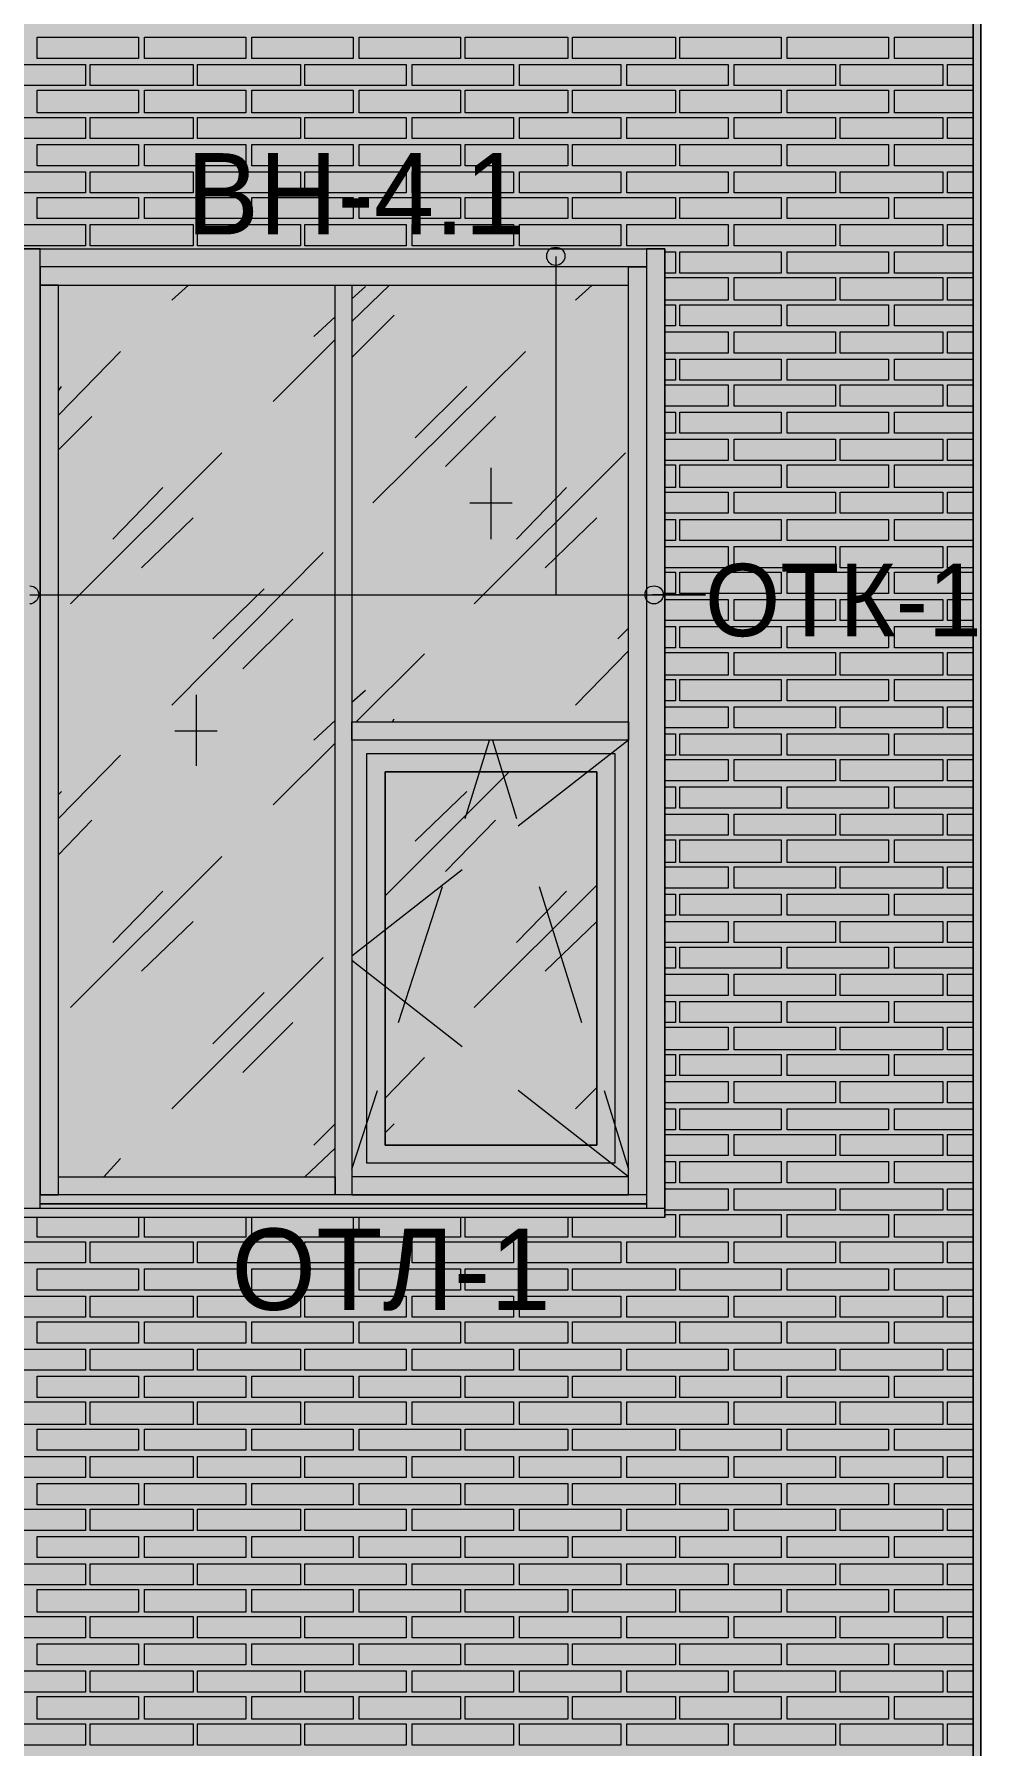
# Model space of a CAD drawing. Header units: millimetres. Extents: x -28928 to 100580, y -22867 to 36490.
# Drawn here: x 50014 to 52663, y 19599 to 24390 of the extents above; entities that cross this region are included whole.
import ezdxf

# ---------------------------------------------------------------- set-up
doc = ezdxf.new("R2010")
doc.units = ezdxf.units.MM
doc.layers.add('PDF _Геометрия', color=7, linetype='Continuous', true_color=0x8f8e8d)
doc.layers.add('PDF _Сплошная заливка', color=7, linetype='Continuous', true_color=0xffffff)
doc.layers.add('PDF _Текст', color=7, linetype='Continuous')

msp = doc.modelspace()

# ---------------------------------------------------------------- hatches: boundary and pattern name
at = {"layer": 'PDF _Сплошная заливка', "true_color": 0xdcd6cf, "transparency": 33554559}
msp.add_hatch(color=254, dxfattribs=at).paths.add_polyline_path([(19133.7, 30089.1), (19133.7, 16343.4), (52641.4, 16343.4), (52641.4, 30089.1)])

# ---------------------------------------------------------------- linework, layer by layer
at = {"layer": 'PDF _Геометрия', "color": 7, "lineweight": 9}
for points in [[(19133.7, 16343.4), (52641.4, 16343.4), (52641.4, 30089.1), (52641.4, 16343.4), (52662.6, 16343.4), (52662.6, 30089.1), (52662.6, 16343.4), (62173.4, 16343.4), (62173.4, 19592.6), (64271.8, 19592.6), (64271.8, 16343.4), (64868.4, 16343.4), (64868.4, 19592.6), (66268.7, 19592.6), (66268.7, 16343.4), (82239.9, 16343.4)], [(50031.1, 21103), (50031.1, 21166.4), (50031.1, 22439.9), (50031.1, 21141), (50081.8, 21141), (50081.8, 22439.9), (50081.8, 23688), (50031.1, 23688), (50031.1, 22439.9), (50031.1, 23713.4), (50031.1, 23789.5), (49980.3, 23789.5)], [(49980.3, 23789.5), (51778.4, 23789.5), (51778.4, 21090.3), (51778.4, 21166.4), (51778.4, 22439.9), (51778.4, 23713.4), (51778.4, 23789.5), (51727.6, 23789.5), (51727.6, 23713.4), (51727.6, 22439.9), (51727.6, 21166.4), (51727.6, 21103)], [(51473.7, 23768.4), (51473.7, 22820.7), (51892.6, 22820.7), (51744.5, 22820.7)], [(51676.8, 21191.8), (50902.6, 21191.8), (50902.6, 21141), (51676.8, 21141), (51676.8, 22439.9), (51676.8, 23713.4), (51676.8, 23738.7), (51727.6, 23738.7), (51727.6, 23713.4), (51727.6, 22439.9), (51727.6, 21141), (51676.8, 21141), (51676.8, 21191.8), (51368, 21433)], [(50399.1, 23645.7), (50445.7, 23688)], [(50902.6, 23586.4), (51008.4, 23688)], [(50902.6, 23649.9), (50940.7, 23683.7)], [(51528.7, 23645.7), (51575.3, 23688)], [(50796.8, 23544.1), (50856.1, 23599.1)], [(50902.6, 23484.9), (51021.1, 23603.4)], [(50682.6, 23362.2), (50856.1, 23535.7)], [(50081.8, 23324.1), (50255.3, 23501.8)], [(50961.8, 23078.7), (51389.1, 23501.8)], [(50081.8, 23391.8), (50090.3, 23404.5)], [(51080.3, 23260.7), (51224.1, 23404.5)], [(50081.8, 23226.8), (50174.9, 23319.9)], [(51164.9, 23180.3), (51304.5, 23319.9)], [(50115.7, 22795.3), (50538.7, 23218.4)], [(51245.3, 22795.3), (51668.4, 23218.4)], [(51291.8, 23176), (51291.8, 22977.2)], [(50234.1, 22977.2), (50373.7, 23121)], [(51363.7, 22977.2), (51503.4, 23121)], [(51232.6, 23078.7), (51351.1, 23078.7)], [(50314.5, 22896.8), (50458.4, 23036.4)], [(51444.1, 22896.8), (51588, 23036.4)], [(50399.1, 22511.8), (50822.2, 22939.1)], [(50001.4, 22820.7), (51892.6, 22820.7)], [(50513.4, 22698), (50657.2, 22837.6)], [(50598, 22613.4), (50737.6, 22753)], [(51647.2, 22698), (51676.8, 22727.6)], [(51528.7, 22511.8), (51676.8, 22664.1)], [(50915.3, 22465.3), (51105.7, 22655.7)], [(50466.8, 22541.4), (50466.8, 22342.6)], [(50902.6, 22520.3), (50940.7, 22554.1)], [(51016.8, 22465.3), (51021.1, 22473.7)], [(50407.6, 22439.9), (50526.1, 22439.9)], [(50796.8, 22414.5), (50856.1, 22469.5)], [(50682.6, 22232.6), (50856.1, 22406)], [(51219.9, 22194.5), (51287.6, 22414.5)], [(51296.1, 22414.5), (51363.7, 22194.5)], [(51676.8, 22414.5), (51368, 22173.4)], [(50081.8, 22194.5), (50255.3, 22372.2)], [(50995.7, 21978.7), (51342.6, 22325.7)], [(50081.8, 22262.2), (50090.3, 22270.7)], [(51080.3, 22131), (51224.1, 22270.7)], [(50081.8, 22093), (50174.9, 22190.3)], [(51164.9, 22046.4), (51304.5, 22190.3)], [(50115.7, 21665.7), (50538.7, 22088.7)], [(51211.4, 22050.7), (50902.6, 21809.5)], [(51033.7, 21623.4), (51156.4, 22004.1)], [(51245.3, 21665.7), (51588, 22008.4)], [(51427.2, 22004.1), (51545.7, 21623.4)], [(50234.1, 21847.6), (50373.7, 21991.4)], [(51363.7, 21847.6), (51503.4, 21991.4)], [(50314.5, 21767.2), (50458.4, 21906.8)], [(51444.1, 21767.2), (51588, 21906.8)], [(50399.1, 21382.2), (50822.2, 21805.3)], [(51211.4, 21555.7), (50902.6, 21796.8)], [(50513.4, 21564.1), (50657.2, 21708)], [(50598, 21483.7), (50737.6, 21623.4)], [(50995.7, 21411.8), (51105.7, 21526)], [(50902.6, 21213), (50974.5, 21433)], [(51528.7, 21382.2), (51588, 21441.4)], [(51609.1, 21433), (51676.8, 21213)], [(50796.8, 21280.7), (50856.1, 21339.9)], [(50995.7, 21314.5), (51021.1, 21339.9)], [(50208.7, 21191.8), (50255.3, 21242.6)], [(50771.4, 21191.8), (50856.1, 21272.2)], [(51727.6, 21141), (50031.1, 21141)], [(51778.4, 21141), (51778.4, 21115.7), (51778.4, 21103), (51778.4, 21077.6), (51778.4, 21086)], [(51778.4, 21103), (49980.3, 21103), (49980.3, 21107.2)], [(51778.4, 21077.6), (49980.3, 21077.6), (49980.3, 21103)], [(51727.6, 21115.7), (50031.1, 21115.7), (51727.6, 21115.7)], [(51727.6, 21115.7), (50031.1, 21115.7)]]:
    msp.add_lwpolyline(points, dxfattribs=at)
at = {"layer": 'PDF _Геометрия', "lineweight": 9}
for points in [[(50306.1, 24381.8), (50306.1, 24322.6), (50022.6, 24322.6), (50022.6, 24381.8)], [(50606.4, 24381.8), (50606.4, 24322.6), (50323, 24322.6), (50323, 24381.8)], [(50906.8, 24381.8), (50906.8, 24322.6), (50623.4, 24322.6), (50623.4, 24381.8)], [(51207.2, 24381.8), (51207.2, 24322.6), (50923.7, 24322.6), (50923.7, 24381.8)], [(51507.6, 24381.8), (51507.6, 24322.6), (51219.9, 24322.6), (51219.9, 24381.8)], [(51808, 24381.8), (51808, 24322.6), (51520.3, 24322.6), (51520.3, 24381.8)], [(52104.1, 24381.8), (52104.1, 24322.6), (51820.7, 24322.6), (51820.7, 24381.8)], [(52404.5, 24381.8), (52404.5, 24322.6), (52121.1, 24322.6), (52121.1, 24381.8)], [(50158, 24246.4), (50014.1, 24246.4), (49874.5, 24246.4), (49874.5, 24305.7), (50014.1, 24305.7), (50158, 24305.7)], [(50458.4, 24246.4), (50314.5, 24246.4), (50170.7, 24246.4), (50170.7, 24305.7), (50314.5, 24305.7), (50458.4, 24305.7)], [(50758.7, 24246.4), (50614.9, 24246.4), (50471.1, 24246.4), (50471.1, 24305.7), (50614.9, 24305.7), (50758.7, 24305.7)], [(51054.9, 24246.4), (50915.3, 24246.4), (50771.4, 24246.4), (50771.4, 24305.7), (50915.3, 24305.7), (51054.9, 24305.7)], [(51355.3, 24246.4), (51215.7, 24246.4), (51071.8, 24246.4), (51071.8, 24305.7), (51215.7, 24305.7), (51355.3, 24305.7)], [(51655.7, 24246.4), (51511.8, 24246.4), (51372.2, 24246.4), (51372.2, 24305.7), (51511.8, 24305.7), (51655.7, 24305.7)], [(51956.1, 24246.4), (51812.2, 24246.4), (51672.6, 24246.4), (51672.6, 24305.7), (51812.2, 24305.7), (51956.1, 24305.7)], [(52256.4, 24246.4), (52112.6, 24246.4), (51973, 24246.4), (51973, 24305.7), (52112.6, 24305.7), (52256.4, 24305.7)], [(52556.8, 24246.4), (52413, 24246.4), (52269.1, 24246.4), (52269.1, 24305.7), (52413, 24305.7), (52556.8, 24305.7)], [(50306.1, 24233.7), (50306.1, 24170.3), (50022.6, 24170.3), (50022.6, 24233.7)], [(50606.4, 24233.7), (50606.4, 24170.3), (50323, 24170.3), (50323, 24233.7)], [(50906.8, 24233.7), (50906.8, 24170.3), (50623.4, 24170.3), (50623.4, 24233.7)], [(51207.2, 24233.7), (51207.2, 24170.3), (50923.7, 24170.3), (50923.7, 24233.7)], [(51507.6, 24233.7), (51507.6, 24170.3), (51219.9, 24170.3), (51219.9, 24233.7)], [(51808, 24233.7), (51808, 24170.3), (51520.3, 24170.3), (51520.3, 24233.7)], [(52104.1, 24233.7), (52104.1, 24170.3), (51820.7, 24170.3), (51820.7, 24233.7)], [(52404.5, 24233.7), (52404.5, 24170.3), (52121.1, 24170.3), (52121.1, 24233.7)], [(50158, 24098.4), (50014.1, 24098.4), (49874.5, 24098.4), (49874.5, 24157.6), (50014.1, 24157.6), (50158, 24157.6)], [(50458.4, 24098.4), (50314.5, 24098.4), (50170.7, 24098.4), (50170.7, 24157.6), (50314.5, 24157.6), (50458.4, 24157.6)], [(50758.7, 24098.4), (50614.9, 24098.4), (50471.1, 24098.4), (50471.1, 24157.6), (50614.9, 24157.6), (50758.7, 24157.6)], [(51054.9, 24098.4), (50915.3, 24098.4), (50771.4, 24098.4), (50771.4, 24157.6), (50915.3, 24157.6), (51054.9, 24157.6)], [(51355.3, 24098.4), (51215.7, 24098.4), (51071.8, 24098.4), (51071.8, 24157.6), (51215.7, 24157.6), (51355.3, 24157.6)], [(51655.7, 24098.4), (51511.8, 24098.4), (51372.2, 24098.4), (51372.2, 24157.6), (51511.8, 24157.6), (51655.7, 24157.6)], [(51956.1, 24098.4), (51812.2, 24098.4), (51672.6, 24098.4), (51672.6, 24157.6), (51812.2, 24157.6), (51956.1, 24157.6)], [(52256.4, 24098.4), (52112.6, 24098.4), (51973, 24098.4), (51973, 24157.6), (52112.6, 24157.6), (52256.4, 24157.6)], [(52556.8, 24098.4), (52413, 24098.4), (52269.1, 24098.4), (52269.1, 24157.6), (52413, 24157.6), (52556.8, 24157.6)], [(50306.1, 24081.4), (50306.1, 24022.2), (50022.6, 24022.2), (50022.6, 24081.4)], [(50606.4, 24081.4), (50606.4, 24022.2), (50323, 24022.2), (50323, 24081.4)], [(50906.8, 24081.4), (50906.8, 24022.2), (50623.4, 24022.2), (50623.4, 24081.4)], [(51207.2, 24081.4), (51207.2, 24022.2), (50923.7, 24022.2), (50923.7, 24081.4)], [(51507.6, 24081.4), (51507.6, 24022.2), (51219.9, 24022.2), (51219.9, 24081.4)], [(51808, 24081.4), (51808, 24022.2), (51520.3, 24022.2), (51520.3, 24081.4)], [(52104.1, 24081.4), (52104.1, 24022.2), (51820.7, 24022.2), (51820.7, 24081.4)], [(52404.5, 24081.4), (52404.5, 24022.2), (52121.1, 24022.2), (52121.1, 24081.4)], [(50158, 23946), (50014.1, 23946), (49874.5, 23946), (49874.5, 24005.3), (50014.1, 24005.3), (50158, 24005.3)], [(50458.4, 23946), (50314.5, 23946), (50170.7, 23946), (50170.7, 24005.3), (50314.5, 24005.3), (50458.4, 24005.3)], [(50758.7, 23946), (50614.9, 23946), (50471.1, 23946), (50471.1, 24005.3), (50614.9, 24005.3), (50758.7, 24005.3)], [(51054.9, 23946), (50915.3, 23946), (50771.4, 23946), (50771.4, 24005.3), (50915.3, 24005.3), (51054.9, 24005.3)], [(51355.3, 23946), (51215.7, 23946), (51071.8, 23946), (51071.8, 24005.3), (51215.7, 24005.3), (51355.3, 24005.3)], [(51655.7, 23946), (51511.8, 23946), (51372.2, 23946), (51372.2, 24005.3), (51511.8, 24005.3), (51655.7, 24005.3)], [(51956.1, 23946), (51812.2, 23946), (51672.6, 23946), (51672.6, 24005.3), (51812.2, 24005.3), (51956.1, 24005.3)], [(52256.4, 23946), (52112.6, 23946), (51973, 23946), (51973, 24005.3), (52112.6, 24005.3), (52256.4, 24005.3)], [(52556.8, 23946), (52413, 23946), (52269.1, 23946), (52269.1, 24005.3), (52413, 24005.3), (52556.8, 24005.3)], [(50306.1, 23933.4), (50306.1, 23874.1), (50022.6, 23874.1), (50022.6, 23933.4)], [(50606.4, 23933.4), (50606.4, 23874.1), (50323, 23874.1), (50323, 23933.4)], [(50906.8, 23933.4), (50906.8, 23874.1), (50623.4, 23874.1), (50623.4, 23933.4)], [(51207.2, 23933.4), (51207.2, 23874.1), (50923.7, 23874.1), (50923.7, 23933.4)], [(51507.6, 23933.4), (51507.6, 23874.1), (51219.9, 23874.1), (51219.9, 23933.4)], [(51808, 23933.4), (51808, 23874.1), (51520.3, 23874.1), (51520.3, 23933.4)], [(52104.1, 23933.4), (52104.1, 23874.1), (51820.7, 23874.1), (51820.7, 23933.4)], [(52404.5, 23933.4), (52404.5, 23874.1), (52121.1, 23874.1), (52121.1, 23933.4)], [(50158, 23798), (50014.1, 23798), (49874.5, 23798), (49874.5, 23857.2), (50014.1, 23857.2), (50158, 23857.2)], [(50458.4, 23798), (50314.5, 23798), (50170.7, 23798), (50170.7, 23857.2), (50314.5, 23857.2), (50458.4, 23857.2)], [(50758.7, 23798), (50614.9, 23798), (50471.1, 23798), (50471.1, 23857.2), (50614.9, 23857.2), (50758.7, 23857.2)], [(51054.9, 23798), (50915.3, 23798), (50771.4, 23798), (50771.4, 23857.2), (50915.3, 23857.2), (51054.9, 23857.2)], [(51355.3, 23798), (51215.7, 23798), (51071.8, 23798), (51071.8, 23857.2), (51215.7, 23857.2), (51355.3, 23857.2)], [(51655.7, 23798), (51511.8, 23798), (51372.2, 23798), (51372.2, 23857.2), (51511.8, 23857.2), (51655.7, 23857.2)], [(51956.1, 23798), (51812.2, 23798), (51672.6, 23798), (51672.6, 23857.2), (51812.2, 23857.2), (51956.1, 23857.2)], [(52256.4, 23798), (52112.6, 23798), (51973, 23798), (51973, 23857.2), (52112.6, 23857.2), (52256.4, 23857.2)], [(52556.8, 23798), (52413, 23798), (52269.1, 23798), (52269.1, 23857.2), (52413, 23857.2), (52556.8, 23857.2)], [(52104.1, 23781), (52104.1, 23721.8), (51820.7, 23721.8), (51820.7, 23781)], [(52404.5, 23781), (52404.5, 23721.8), (52121.1, 23721.8), (52121.1, 23781)], [(52256.4, 23645.7), (52112.6, 23645.7), (51973, 23645.7), (51973, 23709.1), (52112.6, 23709.1), (52256.4, 23709.1)], [(52556.8, 23645.7), (52413, 23645.7), (52269.1, 23645.7), (52269.1, 23709.1), (52413, 23709.1), (52556.8, 23709.1)], [(52104.1, 23633), (52104.1, 23573.7), (51820.7, 23573.7), (51820.7, 23633)], [(52404.5, 23633), (52404.5, 23573.7), (52121.1, 23573.7), (52121.1, 23633)], [(52256.4, 23497.6), (52112.6, 23497.6), (51973, 23497.6), (51973, 23556.8), (52112.6, 23556.8), (52256.4, 23556.8)], [(52556.8, 23497.6), (52413, 23497.6), (52269.1, 23497.6), (52269.1, 23556.8), (52413, 23556.8), (52556.8, 23556.8)], [(52104.1, 23480.7), (52104.1, 23421.4), (51820.7, 23421.4), (51820.7, 23480.7)], [(52404.5, 23480.7), (52404.5, 23421.4), (52121.1, 23421.4), (52121.1, 23480.7)], [(52256.4, 23349.5), (52112.6, 23349.5), (51973, 23349.5), (51973, 23408.7), (52112.6, 23408.7), (52256.4, 23408.7)], [(52556.8, 23349.5), (52413, 23349.5), (52269.1, 23349.5), (52269.1, 23408.7), (52413, 23408.7), (52556.8, 23408.7)], [(52104.1, 23332.6), (52104.1, 23273.4), (51820.7, 23273.4), (51820.7, 23332.6)], [(52404.5, 23332.6), (52404.5, 23273.4), (52121.1, 23273.4), (52121.1, 23332.6)], [(52256.4, 23197.2), (52112.6, 23197.2), (51973, 23197.2), (51973, 23256.4), (52112.6, 23256.4), (52256.4, 23256.4)], [(52556.8, 23197.2), (52413, 23197.2), (52269.1, 23197.2), (52269.1, 23256.4), (52413, 23256.4), (52556.8, 23256.4)], [(52104.1, 23184.5), (52104.1, 23121), (51820.7, 23121), (51820.7, 23184.5)], [(52404.5, 23184.5), (52404.5, 23121), (52121.1, 23121), (52121.1, 23184.5)], [(52256.4, 23049.1), (52112.6, 23049.1), (51973, 23049.1), (51973, 23108.4), (52112.6, 23108.4), (52256.4, 23108.4)], [(52556.8, 23049.1), (52413, 23049.1), (52269.1, 23049.1), (52269.1, 23108.4), (52413, 23108.4), (52556.8, 23108.4)], [(52104.1, 23032.2), (52104.1, 22973), (51820.7, 22973), (51820.7, 23032.2)], [(52404.5, 23032.2), (52404.5, 22973), (52121.1, 22973), (52121.1, 23032.2)], [(52256.4, 22896.8), (52112.6, 22896.8), (51973, 22896.8), (51973, 22956), (52112.6, 22956), (52256.4, 22956)], [(52556.8, 22896.8), (52413, 22896.8), (52269.1, 22896.8), (52269.1, 22956), (52413, 22956), (52556.8, 22956)], [(52104.1, 22884.1), (52104.1, 22824.9), (51820.7, 22824.9), (51820.7, 22884.1)], [(52404.5, 22884.1), (52404.5, 22824.9), (52121.1, 22824.9), (52121.1, 22884.1)], [(52256.4, 22748.7), (52112.6, 22748.7), (51973, 22748.7), (51973, 22808), (52112.6, 22808), (52256.4, 22808)], [(52556.8, 22748.7), (52413, 22748.7), (52269.1, 22748.7), (52269.1, 22808), (52413, 22808), (52556.8, 22808)], [(52104.1, 22731.8), (52104.1, 22672.6), (51820.7, 22672.6), (51820.7, 22731.8)], [(52404.5, 22731.8), (52404.5, 22672.6), (52121.1, 22672.6), (52121.1, 22731.8)], [(52256.4, 22596.4), (52112.6, 22596.4), (51973, 22596.4), (51973, 22659.9), (52112.6, 22659.9), (52256.4, 22659.9)], [(52556.8, 22596.4), (52413, 22596.4), (52269.1, 22596.4), (52269.1, 22659.9), (52413, 22659.9), (52556.8, 22659.9)], [(52104.1, 22583.7), (52104.1, 22524.5), (51820.7, 22524.5), (51820.7, 22583.7)], [(52404.5, 22583.7), (52404.5, 22524.5), (52121.1, 22524.5), (52121.1, 22583.7)], [(52256.4, 22448.4), (52112.6, 22448.4), (51973, 22448.4), (51973, 22507.6), (52112.6, 22507.6), (52256.4, 22507.6)], [(52556.8, 22448.4), (52413, 22448.4), (52269.1, 22448.4), (52269.1, 22507.6), (52413, 22507.6), (52556.8, 22507.6)], [(52104.1, 22431.4), (52104.1, 22372.2), (51820.7, 22372.2), (51820.7, 22431.4)], [(52404.5, 22431.4), (52404.5, 22372.2), (52121.1, 22372.2), (52121.1, 22431.4)], [(52256.4, 22300.3), (52112.6, 22300.3), (51973, 22300.3), (51973, 22359.5), (52112.6, 22359.5), (52256.4, 22359.5)], [(52556.8, 22300.3), (52413, 22300.3), (52269.1, 22300.3), (52269.1, 22359.5), (52413, 22359.5), (52556.8, 22359.5)], [(52104.1, 22283.4), (52104.1, 22224.1), (51820.7, 22224.1), (51820.7, 22283.4)], [(52404.5, 22283.4), (52404.5, 22224.1), (52121.1, 22224.1), (52121.1, 22283.4)], [(52256.4, 22148), (52112.6, 22148), (51973, 22148), (51973, 22207.2), (52112.6, 22207.2), (52256.4, 22207.2)], [(52556.8, 22148), (52413, 22148), (52269.1, 22148), (52269.1, 22207.2), (52413, 22207.2), (52556.8, 22207.2)], [(52104.1, 22135.3), (52104.1, 22071.8), (51820.7, 22071.8), (51820.7, 22135.3)], [(52404.5, 22135.3), (52404.5, 22071.8), (52121.1, 22071.8), (52121.1, 22135.3)], [(52256.4, 21999.9), (52112.6, 21999.9), (51973, 21999.9), (51973, 22059.1), (52112.6, 22059.1), (52256.4, 22059.1)], [(52556.8, 21999.9), (52413, 21999.9), (52269.1, 21999.9), (52269.1, 22059.1), (52413, 22059.1), (52556.8, 22059.1)], [(52104.1, 21983), (52104.1, 21923.7), (51820.7, 21923.7), (51820.7, 21983)], [(52404.5, 21983), (52404.5, 21923.7), (52121.1, 21923.7), (52121.1, 21983)], [(52256.4, 21847.6), (52112.6, 21847.6), (51973, 21847.6), (51973, 21906.8), (52112.6, 21906.8), (52256.4, 21906.8)], [(52556.8, 21847.6), (52413, 21847.6), (52269.1, 21847.6), (52269.1, 21906.8), (52413, 21906.8), (52556.8, 21906.8)], [(52104.1, 21834.9), (52104.1, 21775.7), (51820.7, 21775.7), (51820.7, 21834.9)], [(52404.5, 21834.9), (52404.5, 21775.7), (52121.1, 21775.7), (52121.1, 21834.9)], [(52256.4, 21699.5), (52112.6, 21699.5), (51973, 21699.5), (51973, 21758.7), (52112.6, 21758.7), (52256.4, 21758.7)], [(52556.8, 21699.5), (52413, 21699.5), (52269.1, 21699.5), (52269.1, 21758.7), (52413, 21758.7), (52556.8, 21758.7)], [(52104.1, 21682.6), (52104.1, 21623.4), (51820.7, 21623.4), (51820.7, 21682.6)], [(52404.5, 21682.6), (52404.5, 21623.4), (52121.1, 21623.4), (52121.1, 21682.6)], [(52256.4, 21547.2), (52112.6, 21547.2), (51973, 21547.2), (51973, 21610.7), (52112.6, 21610.7), (52256.4, 21610.7)], [(52556.8, 21547.2), (52413, 21547.2), (52269.1, 21547.2), (52269.1, 21610.7), (52413, 21610.7), (52556.8, 21610.7)], [(52104.1, 21534.5), (52104.1, 21475.3), (51820.7, 21475.3), (51820.7, 21534.5)], [(52404.5, 21534.5), (52404.5, 21475.3), (52121.1, 21475.3), (52121.1, 21534.5)], [(52256.4, 21399.1), (52112.6, 21399.1), (51973, 21399.1), (51973, 21458.4), (52112.6, 21458.4), (52256.4, 21458.4)], [(52556.8, 21399.1), (52413, 21399.1), (52269.1, 21399.1), (52269.1, 21458.4), (52413, 21458.4), (52556.8, 21458.4)], [(52104.1, 21382.2), (52104.1, 21323), (51820.7, 21323), (51820.7, 21382.2)], [(52404.5, 21382.2), (52404.5, 21323), (52121.1, 21323), (52121.1, 21382.2)], [(52256.4, 21251), (52112.6, 21251), (51973, 21251), (51973, 21310.3), (52112.6, 21310.3), (52256.4, 21310.3)], [(52556.8, 21251), (52413, 21251), (52269.1, 21251), (52269.1, 21310.3), (52413, 21310.3), (52556.8, 21310.3)], [(52104.1, 21234.1), (52104.1, 21174.9), (51820.7, 21174.9), (51820.7, 21234.1)], [(52404.5, 21234.1), (52404.5, 21174.9), (52121.1, 21174.9), (52121.1, 21234.1)], [(52256.4, 21098.7), (52112.6, 21098.7), (51973, 21098.7), (51973, 21158), (52112.6, 21158), (52256.4, 21158)], [(52556.8, 21098.7), (52413, 21098.7), (52269.1, 21098.7), (52269.1, 21158), (52413, 21158), (52556.8, 21158)], [(52104.1, 21086), (52104.1, 21022.6), (51820.7, 21022.6), (51820.7, 21086)], [(52404.5, 21086), (52404.5, 21022.6), (52121.1, 21022.6), (52121.1, 21086)], [(50158, 20950.7), (50014.1, 20950.7), (49874.5, 20950.7), (49874.5, 21009.9), (50014.1, 21009.9), (50158, 21009.9)], [(50458.4, 20950.7), (50314.5, 20950.7), (50170.7, 20950.7), (50170.7, 21009.9), (50314.5, 21009.9), (50458.4, 21009.9)], [(50758.7, 20950.7), (50614.9, 20950.7), (50471.1, 20950.7), (50471.1, 21009.9), (50614.9, 21009.9), (50758.7, 21009.9)], [(51054.9, 20950.7), (50915.3, 20950.7), (50771.4, 20950.7), (50771.4, 21009.9), (50915.3, 21009.9), (51054.9, 21009.9)], [(51355.3, 20950.7), (51215.7, 20950.7), (51071.8, 20950.7), (51071.8, 21009.9), (51215.7, 21009.9), (51355.3, 21009.9)], [(51655.7, 20950.7), (51511.8, 20950.7), (51372.2, 20950.7), (51372.2, 21009.9), (51511.8, 21009.9), (51655.7, 21009.9)], [(51956.1, 20950.7), (51812.2, 20950.7), (51672.6, 20950.7), (51672.6, 21009.9), (51812.2, 21009.9), (51956.1, 21009.9)], [(52256.4, 20950.7), (52112.6, 20950.7), (51973, 20950.7), (51973, 21009.9), (52112.6, 21009.9), (52256.4, 21009.9)], [(52556.8, 20950.7), (52413, 20950.7), (52269.1, 20950.7), (52269.1, 21009.9), (52413, 21009.9), (52556.8, 21009.9)], [(50306.1, 20933.7), (50306.1, 20874.5), (50022.6, 20874.5), (50022.6, 20933.7)], [(50606.4, 20933.7), (50606.4, 20874.5), (50323, 20874.5), (50323, 20933.7)], [(50906.8, 20933.7), (50906.8, 20874.5), (50623.4, 20874.5), (50623.4, 20933.7)], [(51207.2, 20933.7), (51207.2, 20874.5), (50923.7, 20874.5), (50923.7, 20933.7)], [(51507.6, 20933.7), (51507.6, 20874.5), (51219.9, 20874.5), (51219.9, 20933.7)], [(51808, 20933.7), (51808, 20874.5), (51520.3, 20874.5), (51520.3, 20933.7)], [(52104.1, 20933.7), (52104.1, 20874.5), (51820.7, 20874.5), (51820.7, 20933.7)], [(52404.5, 20933.7), (52404.5, 20874.5), (52121.1, 20874.5), (52121.1, 20933.7)], [(50158, 20798.4), (50014.1, 20798.4), (49874.5, 20798.4), (49874.5, 20857.6), (50014.1, 20857.6), (50158, 20857.6)], [(50458.4, 20798.4), (50314.5, 20798.4), (50170.7, 20798.4), (50170.7, 20857.6), (50314.5, 20857.6), (50458.4, 20857.6)], [(50758.7, 20798.4), (50614.9, 20798.4), (50471.1, 20798.4), (50471.1, 20857.6), (50614.9, 20857.6), (50758.7, 20857.6)], [(51054.9, 20798.4), (50915.3, 20798.4), (50771.4, 20798.4), (50771.4, 20857.6), (50915.3, 20857.6), (51054.9, 20857.6)], [(51355.3, 20798.4), (51215.7, 20798.4), (51071.8, 20798.4), (51071.8, 20857.6), (51215.7, 20857.6), (51355.3, 20857.6)], [(51655.7, 20798.4), (51511.8, 20798.4), (51372.2, 20798.4), (51372.2, 20857.6), (51511.8, 20857.6), (51655.7, 20857.6)], [(51956.1, 20798.4), (51812.2, 20798.4), (51672.6, 20798.4), (51672.6, 20857.6), (51812.2, 20857.6), (51956.1, 20857.6)], [(52256.4, 20798.4), (52112.6, 20798.4), (51973, 20798.4), (51973, 20857.6), (52112.6, 20857.6), (52256.4, 20857.6)], [(52556.8, 20798.4), (52413, 20798.4), (52269.1, 20798.4), (52269.1, 20857.6), (52413, 20857.6), (52556.8, 20857.6)], [(50306.1, 20785.7), (50306.1, 20726.4), (50022.6, 20726.4), (50022.6, 20785.7)], [(50606.4, 20785.7), (50606.4, 20726.4), (50323, 20726.4), (50323, 20785.7)], [(50906.8, 20785.7), (50906.8, 20726.4), (50623.4, 20726.4), (50623.4, 20785.7)], [(51207.2, 20785.7), (51207.2, 20726.4), (50923.7, 20726.4), (50923.7, 20785.7)], [(51507.6, 20785.7), (51507.6, 20726.4), (51219.9, 20726.4), (51219.9, 20785.7)], [(51808, 20785.7), (51808, 20726.4), (51520.3, 20726.4), (51520.3, 20785.7)], [(52104.1, 20785.7), (52104.1, 20726.4), (51820.7, 20726.4), (51820.7, 20785.7)], [(52404.5, 20785.7), (52404.5, 20726.4), (52121.1, 20726.4), (52121.1, 20785.7)], [(50158, 20650.3), (50014.1, 20650.3), (49874.5, 20650.3), (49874.5, 20709.5), (50014.1, 20709.5), (50158, 20709.5)], [(50458.4, 20650.3), (50314.5, 20650.3), (50170.7, 20650.3), (50170.7, 20709.5), (50314.5, 20709.5), (50458.4, 20709.5)], [(50758.7, 20650.3), (50614.9, 20650.3), (50471.1, 20650.3), (50471.1, 20709.5), (50614.9, 20709.5), (50758.7, 20709.5)], [(51054.9, 20650.3), (50915.3, 20650.3), (50771.4, 20650.3), (50771.4, 20709.5), (50915.3, 20709.5), (51054.9, 20709.5)], [(51355.3, 20650.3), (51215.7, 20650.3), (51071.8, 20650.3), (51071.8, 20709.5), (51215.7, 20709.5), (51355.3, 20709.5)], [(51655.7, 20650.3), (51511.8, 20650.3), (51372.2, 20650.3), (51372.2, 20709.5), (51511.8, 20709.5), (51655.7, 20709.5)], [(51956.1, 20650.3), (51812.2, 20650.3), (51672.6, 20650.3), (51672.6, 20709.5), (51812.2, 20709.5), (51956.1, 20709.5)], [(52256.4, 20650.3), (52112.6, 20650.3), (51973, 20650.3), (51973, 20709.5), (52112.6, 20709.5), (52256.4, 20709.5)], [(52556.8, 20650.3), (52413, 20650.3), (52269.1, 20650.3), (52269.1, 20709.5), (52413, 20709.5), (52556.8, 20709.5)], [(50306.1, 20633.4), (50306.1, 20574.1), (50022.6, 20574.1), (50022.6, 20633.4)], [(50606.4, 20633.4), (50606.4, 20574.1), (50323, 20574.1), (50323, 20633.4)], [(50906.8, 20633.4), (50906.8, 20574.1), (50623.4, 20574.1), (50623.4, 20633.4)], [(51207.2, 20633.4), (51207.2, 20574.1), (50923.7, 20574.1), (50923.7, 20633.4)], [(51507.6, 20633.4), (51507.6, 20574.1), (51219.9, 20574.1), (51219.9, 20633.4)], [(51808, 20633.4), (51808, 20574.1), (51520.3, 20574.1), (51520.3, 20633.4)], [(52104.1, 20633.4), (52104.1, 20574.1), (51820.7, 20574.1), (51820.7, 20633.4)], [(52404.5, 20633.4), (52404.5, 20574.1), (52121.1, 20574.1), (52121.1, 20633.4)], [(50158, 20498), (50014.1, 20498), (49874.5, 20498), (49874.5, 20561.4), (50014.1, 20561.4), (50158, 20561.4)], [(50458.4, 20498), (50314.5, 20498), (50170.7, 20498), (50170.7, 20561.4), (50314.5, 20561.4), (50458.4, 20561.4)], [(50758.7, 20498), (50614.9, 20498), (50471.1, 20498), (50471.1, 20561.4), (50614.9, 20561.4), (50758.7, 20561.4)], [(51054.9, 20498), (50915.3, 20498), (50771.4, 20498), (50771.4, 20561.4), (50915.3, 20561.4), (51054.9, 20561.4)], [(51355.3, 20498), (51215.7, 20498), (51071.8, 20498), (51071.8, 20561.4), (51215.7, 20561.4), (51355.3, 20561.4)], [(51655.7, 20498), (51511.8, 20498), (51372.2, 20498), (51372.2, 20561.4), (51511.8, 20561.4), (51655.7, 20561.4)], [(51956.1, 20498), (51812.2, 20498), (51672.6, 20498), (51672.6, 20561.4), (51812.2, 20561.4), (51956.1, 20561.4)], [(52256.4, 20498), (52112.6, 20498), (51973, 20498), (51973, 20561.4), (52112.6, 20561.4), (52256.4, 20561.4)], [(52556.8, 20498), (52413, 20498), (52269.1, 20498), (52269.1, 20561.4), (52413, 20561.4), (52556.8, 20561.4)], [(50306.1, 20485.3), (50306.1, 20426), (50022.6, 20426), (50022.6, 20485.3)], [(50606.4, 20485.3), (50606.4, 20426), (50323, 20426), (50323, 20485.3)], [(50906.8, 20485.3), (50906.8, 20426), (50623.4, 20426), (50623.4, 20485.3)], [(51207.2, 20485.3), (51207.2, 20426), (50923.7, 20426), (50923.7, 20485.3)], [(51507.6, 20485.3), (51507.6, 20426), (51219.9, 20426), (51219.9, 20485.3)], [(51808, 20485.3), (51808, 20426), (51520.3, 20426), (51520.3, 20485.3)], [(52104.1, 20485.3), (52104.1, 20426), (51820.7, 20426), (51820.7, 20485.3)], [(52404.5, 20485.3), (52404.5, 20426), (52121.1, 20426), (52121.1, 20485.3)], [(50158, 20349.9), (50014.1, 20349.9), (49874.5, 20349.9), (49874.5, 20409.1), (50014.1, 20409.1), (50158, 20409.1)], [(50458.4, 20349.9), (50314.5, 20349.9), (50170.7, 20349.9), (50170.7, 20409.1), (50314.5, 20409.1), (50458.4, 20409.1)], [(50758.7, 20349.9), (50614.9, 20349.9), (50471.1, 20349.9), (50471.1, 20409.1), (50614.9, 20409.1), (50758.7, 20409.1)], [(51054.9, 20349.9), (50915.3, 20349.9), (50771.4, 20349.9), (50771.4, 20409.1), (50915.3, 20409.1), (51054.9, 20409.1)], [(51355.3, 20349.9), (51215.7, 20349.9), (51071.8, 20349.9), (51071.8, 20409.1), (51215.7, 20409.1), (51355.3, 20409.1)], [(51655.7, 20349.9), (51511.8, 20349.9), (51372.2, 20349.9), (51372.2, 20409.1), (51511.8, 20409.1), (51655.7, 20409.1)], [(51956.1, 20349.9), (51812.2, 20349.9), (51672.6, 20349.9), (51672.6, 20409.1), (51812.2, 20409.1), (51956.1, 20409.1)], [(52256.4, 20349.9), (52112.6, 20349.9), (51973, 20349.9), (51973, 20409.1), (52112.6, 20409.1), (52256.4, 20409.1)], [(52556.8, 20349.9), (52413, 20349.9), (52269.1, 20349.9), (52269.1, 20409.1), (52413, 20409.1), (52556.8, 20409.1)], [(50306.1, 20333), (50306.1, 20273.7), (50022.6, 20273.7), (50022.6, 20333)], [(50606.4, 20333), (50606.4, 20273.7), (50323, 20273.7), (50323, 20333)], [(50906.8, 20333), (50906.8, 20273.7), (50623.4, 20273.7), (50623.4, 20333)], [(51207.2, 20333), (51207.2, 20273.7), (50923.7, 20273.7), (50923.7, 20333)], [(51507.6, 20333), (51507.6, 20273.7), (51219.9, 20273.7), (51219.9, 20333)], [(51808, 20333), (51808, 20273.7), (51520.3, 20273.7), (51520.3, 20333)], [(52104.1, 20333), (52104.1, 20273.7), (51820.7, 20273.7), (51820.7, 20333)], [(52404.5, 20333), (52404.5, 20273.7), (52121.1, 20273.7), (52121.1, 20333)], [(50158, 20201.8), (50014.1, 20201.8), (49874.5, 20201.8), (49874.5, 20261), (50014.1, 20261), (50158, 20261)], [(50458.4, 20201.8), (50314.5, 20201.8), (50170.7, 20201.8), (50170.7, 20261), (50314.5, 20261), (50458.4, 20261)], [(50758.7, 20201.8), (50614.9, 20201.8), (50471.1, 20201.8), (50471.1, 20261), (50614.9, 20261), (50758.7, 20261)], [(51054.9, 20201.8), (50915.3, 20201.8), (50771.4, 20201.8), (50771.4, 20261), (50915.3, 20261), (51054.9, 20261)], [(51355.3, 20201.8), (51215.7, 20201.8), (51071.8, 20201.8), (51071.8, 20261), (51215.7, 20261), (51355.3, 20261)], [(51655.7, 20201.8), (51511.8, 20201.8), (51372.2, 20201.8), (51372.2, 20261), (51511.8, 20261), (51655.7, 20261)], [(51956.1, 20201.8), (51812.2, 20201.8), (51672.6, 20201.8), (51672.6, 20261), (51812.2, 20261), (51956.1, 20261)], [(52256.4, 20201.8), (52112.6, 20201.8), (51973, 20201.8), (51973, 20261), (52112.6, 20261), (52256.4, 20261)], [(52556.8, 20201.8), (52413, 20201.8), (52269.1, 20201.8), (52269.1, 20261), (52413, 20261), (52556.8, 20261)], [(50306.1, 20184.9), (50306.1, 20125.7), (50022.6, 20125.7), (50022.6, 20184.9)], [(50606.4, 20184.9), (50606.4, 20125.7), (50323, 20125.7), (50323, 20184.9)], [(50906.8, 20184.9), (50906.8, 20125.7), (50623.4, 20125.7), (50623.4, 20184.9)], [(51207.2, 20184.9), (51207.2, 20125.7), (50923.7, 20125.7), (50923.7, 20184.9)], [(51507.6, 20184.9), (51507.6, 20125.7), (51219.9, 20125.7), (51219.9, 20184.9)], [(51808, 20184.9), (51808, 20125.7), (51520.3, 20125.7), (51520.3, 20184.9)], [(52104.1, 20184.9), (52104.1, 20125.7), (51820.7, 20125.7), (51820.7, 20184.9)], [(52404.5, 20184.9), (52404.5, 20125.7), (52121.1, 20125.7), (52121.1, 20184.9)], [(50158, 20049.5), (50014.1, 20049.5), (49874.5, 20049.5), (49874.5, 20108.7), (50014.1, 20108.7), (50158, 20108.7)], [(50458.4, 20049.5), (50314.5, 20049.5), (50170.7, 20049.5), (50170.7, 20108.7), (50314.5, 20108.7), (50458.4, 20108.7)], [(50758.7, 20049.5), (50614.9, 20049.5), (50471.1, 20049.5), (50471.1, 20108.7), (50614.9, 20108.7), (50758.7, 20108.7)], [(51054.9, 20049.5), (50915.3, 20049.5), (50771.4, 20049.5), (50771.4, 20108.7), (50915.3, 20108.7), (51054.9, 20108.7)], [(51355.3, 20049.5), (51215.7, 20049.5), (51071.8, 20049.5), (51071.8, 20108.7), (51215.7, 20108.7), (51355.3, 20108.7)], [(51655.7, 20049.5), (51511.8, 20049.5), (51372.2, 20049.5), (51372.2, 20108.7), (51511.8, 20108.7), (51655.7, 20108.7)], [(51956.1, 20049.5), (51812.2, 20049.5), (51672.6, 20049.5), (51672.6, 20108.7), (51812.2, 20108.7), (51956.1, 20108.7)], [(52256.4, 20049.5), (52112.6, 20049.5), (51973, 20049.5), (51973, 20108.7), (52112.6, 20108.7), (52256.4, 20108.7)], [(52556.8, 20049.5), (52413, 20049.5), (52269.1, 20049.5), (52269.1, 20108.7), (52413, 20108.7), (52556.8, 20108.7)], [(50306.1, 20036.8), (50306.1, 19973.4), (50022.6, 19973.4), (50022.6, 20036.8)], [(50606.4, 20036.8), (50606.4, 19973.4), (50323, 19973.4), (50323, 20036.8)], [(50906.8, 20036.8), (50906.8, 19973.4), (50623.4, 19973.4), (50623.4, 20036.8)], [(51207.2, 20036.8), (51207.2, 19973.4), (50923.7, 19973.4), (50923.7, 20036.8)], [(51507.6, 20036.8), (51507.6, 19973.4), (51219.9, 19973.4), (51219.9, 20036.8)], [(51808, 20036.8), (51808, 19973.4), (51520.3, 19973.4), (51520.3, 20036.8)], [(52104.1, 20036.8), (52104.1, 19973.4), (51820.7, 19973.4), (51820.7, 20036.8)], [(52404.5, 20036.8), (52404.5, 19973.4), (52121.1, 19973.4), (52121.1, 20036.8)], [(50158, 19901.4), (50014.1, 19901.4), (49874.5, 19901.4), (49874.5, 19960.7), (50014.1, 19960.7), (50158, 19960.7)], [(50458.4, 19901.4), (50314.5, 19901.4), (50170.7, 19901.4), (50170.7, 19960.7), (50314.5, 19960.7), (50458.4, 19960.7)], [(50758.7, 19901.4), (50614.9, 19901.4), (50471.1, 19901.4), (50471.1, 19960.7), (50614.9, 19960.7), (50758.7, 19960.7)], [(51054.9, 19901.4), (50915.3, 19901.4), (50771.4, 19901.4), (50771.4, 19960.7), (50915.3, 19960.7), (51054.9, 19960.7)], [(51355.3, 19901.4), (51215.7, 19901.4), (51071.8, 19901.4), (51071.8, 19960.7), (51215.7, 19960.7), (51355.3, 19960.7)], [(51655.7, 19901.4), (51511.8, 19901.4), (51372.2, 19901.4), (51372.2, 19960.7), (51511.8, 19960.7), (51655.7, 19960.7)], [(51956.1, 19901.4), (51812.2, 19901.4), (51672.6, 19901.4), (51672.6, 19960.7), (51812.2, 19960.7), (51956.1, 19960.7)], [(52256.4, 19901.4), (52112.6, 19901.4), (51973, 19901.4), (51973, 19960.7), (52112.6, 19960.7), (52256.4, 19960.7)], [(52556.8, 19901.4), (52413, 19901.4), (52269.1, 19901.4), (52269.1, 19960.7), (52413, 19960.7), (52556.8, 19960.7)], [(50306.1, 19884.5), (50306.1, 19825.3), (50022.6, 19825.3), (50022.6, 19884.5)], [(50606.4, 19884.5), (50606.4, 19825.3), (50323, 19825.3), (50323, 19884.5)], [(50906.8, 19884.5), (50906.8, 19825.3), (50623.4, 19825.3), (50623.4, 19884.5)], [(51207.2, 19884.5), (51207.2, 19825.3), (50923.7, 19825.3), (50923.7, 19884.5)], [(51507.6, 19884.5), (51507.6, 19825.3), (51219.9, 19825.3), (51219.9, 19884.5)], [(51808, 19884.5), (51808, 19825.3), (51520.3, 19825.3), (51520.3, 19884.5)], [(52104.1, 19884.5), (52104.1, 19825.3), (51820.7, 19825.3), (51820.7, 19884.5)], [(52404.5, 19884.5), (52404.5, 19825.3), (52121.1, 19825.3), (52121.1, 19884.5)], [(50158, 19749.1), (50014.1, 19749.1), (49874.5, 19749.1), (49874.5, 19808.4), (50014.1, 19808.4), (50158, 19808.4)], [(50458.4, 19749.1), (50314.5, 19749.1), (50170.7, 19749.1), (50170.7, 19808.4), (50314.5, 19808.4), (50458.4, 19808.4)], [(50758.7, 19749.1), (50614.9, 19749.1), (50471.1, 19749.1), (50471.1, 19808.4), (50614.9, 19808.4), (50758.7, 19808.4)], [(51054.9, 19749.1), (50915.3, 19749.1), (50771.4, 19749.1), (50771.4, 19808.4), (50915.3, 19808.4), (51054.9, 19808.4)], [(51355.3, 19749.1), (51215.7, 19749.1), (51071.8, 19749.1), (51071.8, 19808.4), (51215.7, 19808.4), (51355.3, 19808.4)], [(51655.7, 19749.1), (51511.8, 19749.1), (51372.2, 19749.1), (51372.2, 19808.4), (51511.8, 19808.4), (51655.7, 19808.4)], [(51956.1, 19749.1), (51812.2, 19749.1), (51672.6, 19749.1), (51672.6, 19808.4), (51812.2, 19808.4), (51956.1, 19808.4)], [(52256.4, 19749.1), (52112.6, 19749.1), (51973, 19749.1), (51973, 19808.4), (52112.6, 19808.4), (52256.4, 19808.4)], [(52556.8, 19749.1), (52413, 19749.1), (52269.1, 19749.1), (52269.1, 19808.4), (52413, 19808.4), (52556.8, 19808.4)], [(50306.1, 19736.4), (50306.1, 19673), (50022.6, 19673), (50022.6, 19736.4)], [(50606.4, 19736.4), (50606.4, 19673), (50323, 19673), (50323, 19736.4)], [(50906.8, 19736.4), (50906.8, 19673), (50623.4, 19673), (50623.4, 19736.4)], [(51207.2, 19736.4), (51207.2, 19673), (50923.7, 19673), (50923.7, 19736.4)], [(51507.6, 19736.4), (51507.6, 19673), (51219.9, 19673), (51219.9, 19736.4)], [(51808, 19736.4), (51808, 19673), (51520.3, 19673), (51520.3, 19736.4)], [(52104.1, 19736.4), (52104.1, 19673), (51820.7, 19673), (51820.7, 19736.4)], [(52404.5, 19736.4), (52404.5, 19673), (52121.1, 19673), (52121.1, 19736.4)], [(50158, 19601), (50014.1, 19601), (49874.5, 19601), (49874.5, 19660.3), (50014.1, 19660.3), (50158, 19660.3)], [(50458.4, 19601), (50314.5, 19601), (50170.7, 19601), (50170.7, 19660.3), (50314.5, 19660.3), (50458.4, 19660.3)], [(50758.7, 19601), (50614.9, 19601), (50471.1, 19601), (50471.1, 19660.3), (50614.9, 19660.3), (50758.7, 19660.3)], [(51054.9, 19601), (50915.3, 19601), (50771.4, 19601), (50771.4, 19660.3), (50915.3, 19660.3), (51054.9, 19660.3)], [(51355.3, 19601), (51215.7, 19601), (51071.8, 19601), (51071.8, 19660.3), (51215.7, 19660.3), (51355.3, 19660.3)], [(51655.7, 19601), (51511.8, 19601), (51372.2, 19601), (51372.2, 19660.3), (51511.8, 19660.3), (51655.7, 19660.3)], [(51956.1, 19601), (51812.2, 19601), (51672.6, 19601), (51672.6, 19660.3), (51812.2, 19660.3), (51956.1, 19660.3)], [(52256.4, 19601), (52112.6, 19601), (51973, 19601), (51973, 19660.3), (52112.6, 19660.3), (52256.4, 19660.3)], [(52556.8, 19601), (52413, 19601), (52269.1, 19601), (52269.1, 19660.3), (52413, 19660.3), (52556.8, 19660.3)]]:
    msp.add_lwpolyline(points, close=True, dxfattribs=at)
for points in [[(52641.4, 24322.6), (52421.4, 24322.6), (52421.4, 24381.8), (52641.4, 24381.8)], [(52641.4, 24246.4), (52569.5, 24246.4), (52569.5, 24305.7), (52641.4, 24305.7)], [(52641.4, 24170.3), (52421.4, 24170.3), (52421.4, 24233.7), (52641.4, 24233.7)], [(52641.4, 24098.4), (52569.5, 24098.4), (52569.5, 24157.6), (52641.4, 24157.6)], [(52641.4, 24022.2), (52421.4, 24022.2), (52421.4, 24081.4), (52641.4, 24081.4)], [(52641.4, 23946), (52569.5, 23946), (52569.5, 24005.3), (52641.4, 24005.3)], [(52641.4, 23874.1), (52421.4, 23874.1), (52421.4, 23933.4), (52641.4, 23933.4)], [(52641.4, 23798), (52569.5, 23798), (52569.5, 23857.2), (52641.4, 23857.2)], [(51778.4, 23781), (51808, 23781), (51808, 23721.8), (51778.4, 23721.8)], [(52641.4, 23721.8), (52421.4, 23721.8), (52421.4, 23781), (52641.4, 23781)], [(51778.4, 23709.1), (51812.2, 23709.1), (51956.1, 23709.1), (51956.1, 23645.7), (51812.2, 23645.7), (51778.4, 23645.7)], [(52641.4, 23645.7), (52569.5, 23645.7), (52569.5, 23709.1), (52641.4, 23709.1)], [(51778.4, 23633), (51808, 23633), (51808, 23573.7), (51778.4, 23573.7)], [(52641.4, 23573.7), (52421.4, 23573.7), (52421.4, 23633), (52641.4, 23633)], [(51778.4, 23556.8), (51812.2, 23556.8), (51956.1, 23556.8), (51956.1, 23497.6), (51812.2, 23497.6), (51778.4, 23497.6)], [(52641.4, 23497.6), (52569.5, 23497.6), (52569.5, 23556.8), (52641.4, 23556.8)], [(51778.4, 23480.7), (51808, 23480.7), (51808, 23421.4), (51778.4, 23421.4)], [(52641.4, 23421.4), (52421.4, 23421.4), (52421.4, 23480.7), (52641.4, 23480.7)], [(51778.4, 23408.7), (51812.2, 23408.7), (51956.1, 23408.7), (51956.1, 23349.5), (51812.2, 23349.5), (51778.4, 23349.5)], [(52641.4, 23349.5), (52569.5, 23349.5), (52569.5, 23408.7), (52641.4, 23408.7)], [(51778.4, 23332.6), (51808, 23332.6), (51808, 23273.4), (51778.4, 23273.4)], [(52641.4, 23273.4), (52421.4, 23273.4), (52421.4, 23332.6), (52641.4, 23332.6)], [(51778.4, 23256.4), (51812.2, 23256.4), (51956.1, 23256.4), (51956.1, 23197.2), (51812.2, 23197.2), (51778.4, 23197.2)], [(52641.4, 23197.2), (52569.5, 23197.2), (52569.5, 23256.4), (52641.4, 23256.4)], [(51778.4, 23184.5), (51808, 23184.5), (51808, 23121), (51778.4, 23121)], [(52641.4, 23121), (52421.4, 23121), (52421.4, 23184.5), (52641.4, 23184.5)], [(51778.4, 23108.4), (51812.2, 23108.4), (51956.1, 23108.4), (51956.1, 23049.1), (51812.2, 23049.1), (51778.4, 23049.1)], [(52641.4, 23049.1), (52569.5, 23049.1), (52569.5, 23108.4), (52641.4, 23108.4)], [(51778.4, 23032.2), (51808, 23032.2), (51808, 22973), (51778.4, 22973)], [(52641.4, 22973), (52421.4, 22973), (52421.4, 23032.2), (52641.4, 23032.2)], [(51778.4, 22956), (51812.2, 22956), (51956.1, 22956), (51956.1, 22896.8), (51812.2, 22896.8), (51778.4, 22896.8)], [(52641.4, 22896.8), (52569.5, 22896.8), (52569.5, 22956), (52641.4, 22956)], [(51778.4, 22884.1), (51808, 22884.1), (51808, 22824.9), (51778.4, 22824.9)], [(52641.4, 22824.9), (52421.4, 22824.9), (52421.4, 22884.1), (52641.4, 22884.1)], [(51778.4, 22808), (51812.2, 22808), (51956.1, 22808), (51956.1, 22748.7), (51812.2, 22748.7), (51778.4, 22748.7)], [(52641.4, 22748.7), (52569.5, 22748.7), (52569.5, 22808), (52641.4, 22808)], [(51778.4, 22731.8), (51808, 22731.8), (51808, 22672.6), (51778.4, 22672.6)], [(52641.4, 22672.6), (52421.4, 22672.6), (52421.4, 22731.8), (52641.4, 22731.8)], [(51778.4, 22659.9), (51812.2, 22659.9), (51956.1, 22659.9), (51956.1, 22596.4), (51812.2, 22596.4), (51778.4, 22596.4)], [(52641.4, 22596.4), (52569.5, 22596.4), (52569.5, 22659.9), (52641.4, 22659.9)], [(51778.4, 22583.7), (51808, 22583.7), (51808, 22524.5), (51778.4, 22524.5)], [(52641.4, 22524.5), (52421.4, 22524.5), (52421.4, 22583.7), (52641.4, 22583.7)], [(51778.4, 22507.6), (51812.2, 22507.6), (51956.1, 22507.6), (51956.1, 22448.4), (51812.2, 22448.4), (51778.4, 22448.4)], [(52641.4, 22448.4), (52569.5, 22448.4), (52569.5, 22507.6), (52641.4, 22507.6)], [(51778.4, 22431.4), (51808, 22431.4), (51808, 22372.2), (51778.4, 22372.2)], [(52641.4, 22372.2), (52421.4, 22372.2), (52421.4, 22431.4), (52641.4, 22431.4)], [(51778.4, 22359.5), (51812.2, 22359.5), (51956.1, 22359.5), (51956.1, 22300.3), (51812.2, 22300.3), (51778.4, 22300.3)], [(52641.4, 22300.3), (52569.5, 22300.3), (52569.5, 22359.5), (52641.4, 22359.5)], [(51778.4, 22283.4), (51808, 22283.4), (51808, 22224.1), (51778.4, 22224.1)], [(52641.4, 22224.1), (52421.4, 22224.1), (52421.4, 22283.4), (52641.4, 22283.4)], [(51778.4, 22207.2), (51812.2, 22207.2), (51956.1, 22207.2), (51956.1, 22148), (51812.2, 22148), (51778.4, 22148)], [(52641.4, 22148), (52569.5, 22148), (52569.5, 22207.2), (52641.4, 22207.2)], [(51778.4, 22135.3), (51808, 22135.3), (51808, 22071.8), (51778.4, 22071.8)], [(52641.4, 22071.8), (52421.4, 22071.8), (52421.4, 22135.3), (52641.4, 22135.3)], [(51778.4, 22059.1), (51812.2, 22059.1), (51956.1, 22059.1), (51956.1, 21999.9), (51812.2, 21999.9), (51778.4, 21999.9)], [(52641.4, 21999.9), (52569.5, 21999.9), (52569.5, 22059.1), (52641.4, 22059.1)], [(51778.4, 21983), (51808, 21983), (51808, 21923.7), (51778.4, 21923.7)], [(52641.4, 21923.7), (52421.4, 21923.7), (52421.4, 21983), (52641.4, 21983)], [(51778.4, 21906.8), (51812.2, 21906.8), (51956.1, 21906.8), (51956.1, 21847.6), (51812.2, 21847.6), (51778.4, 21847.6)], [(52641.4, 21847.6), (52569.5, 21847.6), (52569.5, 21906.8), (52641.4, 21906.8)], [(51778.4, 21834.9), (51808, 21834.9), (51808, 21775.7), (51778.4, 21775.7)], [(52641.4, 21775.7), (52421.4, 21775.7), (52421.4, 21834.9), (52641.4, 21834.9)], [(51778.4, 21758.7), (51812.2, 21758.7), (51956.1, 21758.7), (51956.1, 21699.5), (51812.2, 21699.5), (51778.4, 21699.5)], [(52641.4, 21699.5), (52569.5, 21699.5), (52569.5, 21758.7), (52641.4, 21758.7)], [(51778.4, 21682.6), (51808, 21682.6), (51808, 21623.4), (51778.4, 21623.4)], [(52641.4, 21623.4), (52421.4, 21623.4), (52421.4, 21682.6), (52641.4, 21682.6)], [(51778.4, 21610.7), (51812.2, 21610.7), (51956.1, 21610.7), (51956.1, 21547.2), (51812.2, 21547.2), (51778.4, 21547.2)], [(52641.4, 21547.2), (52569.5, 21547.2), (52569.5, 21610.7), (52641.4, 21610.7)], [(51778.4, 21534.5), (51808, 21534.5), (51808, 21475.3), (51778.4, 21475.3)], [(52641.4, 21475.3), (52421.4, 21475.3), (52421.4, 21534.5), (52641.4, 21534.5)], [(51778.4, 21458.4), (51812.2, 21458.4), (51956.1, 21458.4), (51956.1, 21399.1), (51812.2, 21399.1), (51778.4, 21399.1)], [(52641.4, 21399.1), (52569.5, 21399.1), (52569.5, 21458.4), (52641.4, 21458.4)], [(51778.4, 21382.2), (51808, 21382.2), (51808, 21323), (51778.4, 21323)], [(52641.4, 21323), (52421.4, 21323), (52421.4, 21382.2), (52641.4, 21382.2)], [(51778.4, 21310.3), (51812.2, 21310.3), (51956.1, 21310.3), (51956.1, 21251), (51812.2, 21251), (51778.4, 21251)], [(52641.4, 21251), (52569.5, 21251), (52569.5, 21310.3), (52641.4, 21310.3)], [(51778.4, 21234.1), (51808, 21234.1), (51808, 21174.9), (51778.4, 21174.9)], [(52641.4, 21174.9), (52421.4, 21174.9), (52421.4, 21234.1), (52641.4, 21234.1)], [(51778.4, 21158), (51812.2, 21158), (51956.1, 21158), (51956.1, 21098.7), (51812.2, 21098.7), (51778.4, 21098.7)], [(52641.4, 21098.7), (52569.5, 21098.7), (52569.5, 21158), (52641.4, 21158)], [(51778.4, 21086), (51808, 21086), (51808, 21022.6), (51520.3, 21022.6), (51520.3, 21077.6)], [(52641.4, 21022.6), (52421.4, 21022.6), (52421.4, 21086), (52641.4, 21086)], [(50306.1, 21077.6), (50306.1, 21022.6), (50022.6, 21022.6), (50022.6, 21077.6)], [(50606.4, 21077.6), (50606.4, 21022.6), (50323, 21022.6), (50323, 21077.6)], [(50906.8, 21077.6), (50906.8, 21022.6), (50623.4, 21022.6), (50623.4, 21077.6)], [(51207.2, 21077.6), (51207.2, 21022.6), (50923.7, 21022.6), (50923.7, 21077.6)], [(51507.6, 21077.6), (51507.6, 21022.6), (51219.9, 21022.6), (51219.9, 21077.6)], [(52641.4, 20950.7), (52569.5, 20950.7), (52569.5, 21009.9), (52641.4, 21009.9)], [(52641.4, 20874.5), (52421.4, 20874.5), (52421.4, 20933.7), (52641.4, 20933.7)], [(52641.4, 20798.4), (52569.5, 20798.4), (52569.5, 20857.6), (52641.4, 20857.6)], [(52641.4, 20726.4), (52421.4, 20726.4), (52421.4, 20785.7), (52641.4, 20785.7)], [(52641.4, 20650.3), (52569.5, 20650.3), (52569.5, 20709.5), (52641.4, 20709.5)], [(52641.4, 20574.1), (52421.4, 20574.1), (52421.4, 20633.4), (52641.4, 20633.4)], [(52641.4, 20498), (52569.5, 20498), (52569.5, 20561.4), (52641.4, 20561.4)], [(52641.4, 20426), (52421.4, 20426), (52421.4, 20485.3), (52641.4, 20485.3)], [(52641.4, 20349.9), (52569.5, 20349.9), (52569.5, 20409.1), (52641.4, 20409.1)], [(52641.4, 20273.7), (52421.4, 20273.7), (52421.4, 20333), (52641.4, 20333)], [(52641.4, 20201.8), (52569.5, 20201.8), (52569.5, 20261), (52641.4, 20261)], [(52641.4, 20125.7), (52421.4, 20125.7), (52421.4, 20184.9), (52641.4, 20184.9)], [(52641.4, 20049.5), (52569.5, 20049.5), (52569.5, 20108.7), (52641.4, 20108.7)], [(52641.4, 19973.4), (52421.4, 19973.4), (52421.4, 20036.8), (52641.4, 20036.8)], [(52641.4, 19901.4), (52569.5, 19901.4), (52569.5, 19960.7), (52641.4, 19960.7)], [(52641.4, 19825.3), (52421.4, 19825.3), (52421.4, 19884.5), (52641.4, 19884.5)], [(52641.4, 19749.1), (52569.5, 19749.1), (52569.5, 19808.4), (52641.4, 19808.4)], [(52641.4, 19673), (52421.4, 19673), (52421.4, 19736.4), (52641.4, 19736.4)], [(52641.4, 19601), (52569.5, 19601), (52569.5, 19660.3), (52641.4, 19660.3)]]:
    msp.add_lwpolyline(points, dxfattribs=at)
at = {"layer": 'PDF _Геометрия', "color": 7, "lineweight": 9}
for points in [[(50877.2, 23738.7), (50031.1, 23738.7), (50031.1, 23688), (50877.2, 23688), (51676.8, 23688), (51676.8, 23738.7), (50877.2, 23738.7), (50056.4, 23738.7), (50031.1, 23738.7), (50031.1, 23789.5), (50056.4, 23789.5), (50877.2, 23789.5), (51702.2, 23789.5), (51727.6, 23789.5), (51727.6, 23738.7), (51702.2, 23738.7)], [(50902.6, 21141), (50856.1, 21141), (50081.8, 21141), (50081.8, 21191.8), (50856.1, 21191.8), (50856.1, 21141), (50856.1, 22439.9), (50856.1, 23688), (50902.6, 23688), (50902.6, 22439.9)], [(51676.8, 22414.5), (50902.6, 22414.5), (50902.6, 22465.3), (51676.8, 22465.3)], [(50944.9, 22376.4), (51638.7, 22376.4), (51638.7, 21229.9), (50944.9, 21229.9)], [(51638.7, 22376.4), (51638.7, 21229.9), (50944.9, 21229.9), (50944.9, 22376.4)], [(51588, 22325.7), (50995.7, 22325.7), (50995.7, 21280.7), (51588, 21280.7)], [(50995.7, 21280.7), (50995.7, 22325.7), (51588, 22325.7), (51588, 21280.7)]]:
    msp.add_lwpolyline(points, close=True, dxfattribs=at)
for points in [[(51448.4, 23768.4), (51448.4, 23785.3), (51456.8, 23793.7), (51473.7, 23793.7)], [(51448.4, 23768.4), (51448.4, 23785.3), (51456.8, 23793.7), (51473.7, 23793.7)], [(51473.7, 23743), (51456.8, 23743), (51448.4, 23755.7), (51448.4, 23768.4)], [(51473.7, 23743), (51456.8, 23743), (51448.4, 23755.7), (51448.4, 23768.4)], [(51473.7, 23793.7), (51486.4, 23793.7), (51499.1, 23785.3), (51499.1, 23768.4)], [(51473.7, 23793.7), (51486.4, 23793.7), (51499.1, 23785.3), (51499.1, 23768.4)], [(51499.1, 23768.4), (51499.1, 23755.7), (51486.4, 23743), (51473.7, 23743)], [(51499.1, 23768.4), (51499.1, 23755.7), (51486.4, 23743), (51473.7, 23743)], [(50001.4, 22846), (50014.1, 22846), (50026.8, 22837.6), (50026.8, 22820.7)], [(50001.4, 22846), (50014.1, 22846), (50026.8, 22837.6), (50026.8, 22820.7)], [(50026.8, 22820.7), (50026.8, 22808), (50014.1, 22795.3), (50001.4, 22795.3)], [(50026.8, 22820.7), (50026.8, 22808), (50014.1, 22795.3), (50001.4, 22795.3)], [(51723.4, 22820.7), (51723.4, 22837.6), (51731.8, 22846), (51748.7, 22846)], [(51723.4, 22820.7), (51723.4, 22837.6), (51731.8, 22846), (51748.7, 22846)], [(51748.7, 22795.3), (51731.8, 22795.3), (51723.4, 22808), (51723.4, 22820.7)], [(51748.7, 22795.3), (51731.8, 22795.3), (51723.4, 22808), (51723.4, 22820.7)], [(51748.7, 22846), (51761.4, 22846), (51774.1, 22837.6), (51774.1, 22820.7)], [(51748.7, 22846), (51761.4, 22846), (51774.1, 22837.6), (51774.1, 22820.7)], [(51774.1, 22820.7), (51774.1, 22808), (51761.4, 22795.3), (51748.7, 22795.3)], [(51774.1, 22820.7), (51774.1, 22808), (51761.4, 22795.3), (51748.7, 22795.3)]]:
    msp.add_open_spline(points, degree=3, dxfattribs=at)
at = {"layer": 'PDF _Сплошная заливка', "color": 252, "lineweight": 9, "true_color": 0xa48f7a, "transparency": 33554559}
msp.add_solid([(52641.4, 30089.1), (52641.4, 16343.4), (52662.6, 30089.1), (52662.6, 16343.4)], dxfattribs=at)
at = {"layer": 'PDF _Сплошная заливка', "lineweight": 9, "transparency": 33554559}
for points in [[(50081.8, 23688), (50081.8, 21191.8), (50856, 23688), (50856, 21191.8)], [(50902.6, 23688), (50902.6, 22465.3), (51676.8, 23688), (51676.8, 22465.3)], [(50995.7, 22325.7), (50995.7, 21280.7), (51587.9, 22325.7), (51587.9, 21280.7)]]:
    msp.add_solid(points, dxfattribs=at)

# ---------------------------------------------------------------- texts
at = {"layer": 'PDF _Текст', "attachment_point": 4, "style": ''}
for s, insert, char_height in [('ВН-4.1', (50439.7, 23943.6), 227.71), ('ОТК-1', (51890.8, 22805), 202.56), ('ОТЛ-1', (50565.9, 20931.4), 227.71)]:
    msp.add_mtext(s, dxfattribs=dict(at, insert=insert, char_height=char_height))

doc.saveas('drawing.dxf')
